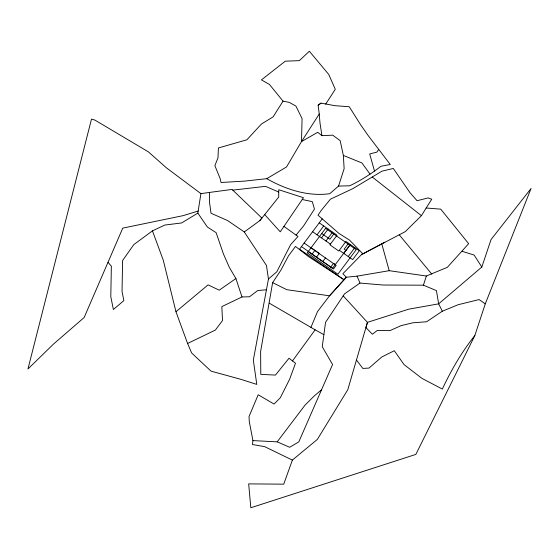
<?xml version="1.0" encoding="UTF-8"?>
<svg xmlns="http://www.w3.org/2000/svg" width="559" height="559" viewBox="0 0 559 559"><rect width="100%" height="100%" fill="white"/><g stroke="black" fill="none" stroke-linecap="round" stroke-linejoin="round"><path stroke-width="0.84" d="M244.276 231.957L259.774 220.665L261.898 218.059L232.048 189.424L209.562 192.429L209.471 201.946L211.009 213.245L227.625 220.574L244.276 231.957L266.461 265.469L268.453 279.004L253.325 360.052L256.784 384.41L240.845 379.33L211.036 371.141L191.646 352.995L187.593 343.485L175.959 311.719L163.277 260.228L152.46 230.874L164.737 225.067L181.598 222.95L197.844 213.119L200.919 193.631L166.491 167.889L148.394 151.859L94.89 120.08L91.494 119.102L27.95 368.989L53.545 344.037L84.143 317.526L122.77 228.121L183.149 215.641L198.172 211.036M426.182 207.997L431.73 199.228L428.187 197.907L417.063 200.709L409.943 192.617L393.298 168.462L382 171.159L352.778 188.676L330.418 199.179L321.313 210.317L317.987 215.18L339.075 233.501L349.557 240.132L362.917 253.87L405.317 231.608L421.423 215.676L426.182 207.997L440.758 209.157L468.638 243.682L447.361 267.3L426.37 276.02L389.204 270.689L357.089 276.139L346.328 277.229L344.023 279.766L308.316 256.455L295.501 246.435L288.528 255.777L280.772 270.374L272.631 282.616L260.634 351.387L260.78 374.369L275.454 375.075L289.003 358.249L295.501 363.224L289.625 379.247L280.332 397.735L274.043 404.045L258.195 394.766L249.028 416.56L249.279 421.5L252.927 440.604L252.465 444.531L264.693 446.662L292.371 460.092L317.358 439.395L347.782 389.728L367.445 322.354L408.734 309.176L438.661 303.844L481.823 267.027L491.04 239.566L531.05 188.495L485.275 303.851L474.815 335.596L415.84 454.418L250.83 507.754L248.671 483.884L283.741 484.164L292.371 460.092M338.544 186.077L344.134 168.685L343.359 155.444L340.179 140.686L332.717 135.166L321.935 135.662L317.701 132.294L301.504 141.581L286.543 166.945L266.741 178.677L244.968 181.074L221.008 182.5L220.246 178.866L214.887 165.653L217.982 157.862L218.408 147.953L246.875 139.799L261.437 124.035L273.148 116.838L283.036 101.158L289.199 102.36L295.886 106.049L302.077 118.641L301.504 141.581L319.245 114.008L318.141 105.19L321.02 103.129L335.023 105.7L349.256 106.741L360.513 124.601L368.178 135.578L390.273 164.5L380.959 166.261C371.232 173.814 360.807 180.487 349.682 185.791L338.544 186.077L329.775 193.694C307.855 196.719 285.656 189.424 266.741 178.677M252.927 440.604L277.194 441.855L289.695 447.27L298.806 441.876L332.577 364.531L322.257 346.713L325.541 322.361L344.512 293.894L359.968 283.064L383.243 285.034L423.422 285.188L426.37 276.02M310.944 327.392L317.491 311.622L329.531 295.809L344.023 279.766L299.526 249.202L322.222 218.862M325.708 104.107L335.281 89.279L328.769 74.48L309.358 51.246L299.317 60.645L285.258 61.19L261.43 79.888L269.438 84.437L283.036 101.158M378.729 149.379L376.983 152.083L369.688 153.949L374.53 171.138M292.462 360.939L315.136 329.831L323.885 334.659M317.058 234.815L323.696 225.948M321.509 237.91L328.14 229.043M312.146 254.052L314.801 250.502M325.96 241.013L332.591 232.146M316.436 257.273L319.315 253.416L311.125 247.707M333.793 234.06L329.929 239.231L321.732 233.522M322.829 261.493L325.478 257.944M330.746 267.097L333.562 263.338L335.302 264.554M348.033 243.983L344.169 249.153L345.916 250.369M349.78 245.205L332.5 268.306L308.198 251.613M343.764 253.416L350.395 244.549M348.215 256.518L354.846 247.651M277.194 441.855L305.053 405.107L314.102 396.093L321.355 389.93M264.721 214.614L278.71 197.047L278.738 189.725L303.467 197.711L280.248 231.817L264.721 214.614L259.774 220.665M296.06 235.087L303.544 225.99L314.465 209.066L312.285 201.624L302.23 199.528M474.815 335.596C461.727 351.891 451.218 370.177 442.316 389.071L421.863 378.324L404.017 364.566L394.305 350.717L381.797 356.977L369.017 368.081L362.84 368.416L356.572 360.171M362.574 253.52L342.884 273.714L346.328 277.229L329.531 295.809L286.725 289.674L272.631 282.616M268.453 279.004L276.824 271.758L290.638 244.646L297.996 236.478L283.923 226.409M175.959 311.719L208.102 284.866L219.226 290.17L235.919 278.55L229.358 267.433L223.418 253.898L216.13 232.677L207.41 227.038L197.844 213.119M152.46 230.874L133.846 244.562L122.617 260.48L122.037 291.512L123.867 300.602L113.379 309.504L110.794 296.696L111.36 266.196L108.006 262.29M318.141 105.19L321.02 103.129M485.275 303.851L479.077 299.568L458.17 304.711L442.309 311.23L426.608 321.753L412.738 322.816L401.096 325.638L389.916 330.635L377.381 330.383L372.371 334.233L365.942 327.595L367.445 322.354L343.156 295.823M361.526 254.59L384.802 242.194M187.593 343.485L215.397 330.055L222.51 320.538L221.832 306.598L242.005 296.948L249.51 296.773L257.72 290.526L266.657 289.758M200.919 193.631L209.562 192.429M232.782 190.13L265.518 186.343L278.731 192.044M462.146 251.312L474.13 255.058L481.823 267.027M343.359 155.444L361.952 162.969L370.002 174.08M423.422 285.188L436.411 290.617L438.661 303.844L442.309 311.23M269.319 303.181L315.136 329.831M319.245 222.845L337.042 235.248L329.88 244.821L338.782 251.026L345.944 241.446L359.297 250.753L352.666 259.614L339.313 250.313M312.607 231.712L330.411 244.115M304.117 243.06L336.162 265.385L333.506 268.935L301.469 246.61M372.245 177.007L421.423 215.676M399.21 234.759L431.8 274.127M357.089 276.139L359.968 283.064M235.919 278.55L242.005 296.948M381.755 243.822L389.204 270.689M321.935 135.662L319.972 122.861L319.252 114.008M325.597 228.352L307.261 252.871L337.888 274.21L356.23 249.698L325.597 228.352"/></g></svg>
